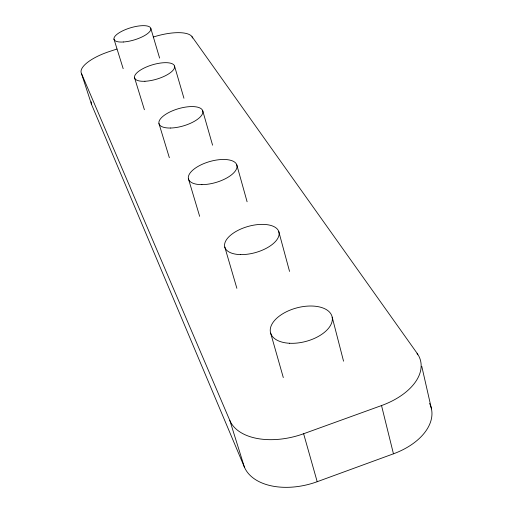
<?xml version="1.0" encoding="UTF-8"?>
<svg xmlns="http://www.w3.org/2000/svg" width="513" height="513" viewBox="0 0 513 513"><rect width="100%" height="100%" fill="white"/><g stroke="black" fill="none" stroke-linecap="round" stroke-linejoin="round"><path stroke-width="0.77" d="M116.913 49.049L109.32 51.55A35.147 12.12 -17.1 0 0 81.368 73.282L91.583 104.524L244.38 467.067A59.155 36.987 -15.7 0 0 317.194 481.707L393.452 453.819A59.014 36.487 -12.8 0 0 429.58 403.462M81.368 73.282L229.85 420.532A60.322 35.775 -15.8 0 0 303.625 433.741L381.525 405.559A60.175 35.288 -13.1 0 0 417.12 353.303L192.035 36.68A35.006 12.049 -16.4 0 0 153.259 37.058M229.85 420.532L244.38 467.067M113.976 39.123L123.171 68.678M134.528 77.694L144.397 109.737M158.953 123.524L169.354 157.728M188.451 178.877L199.66 216.339M150.816 28.42L159.62 58.097M174.542 66.074L183.943 98.265M224.79 247.067L236.878 288.325M202.738 110.821L212.581 145.192M270.659 333.149L283.311 377.581M192.035 36.68L192.413 38M303.625 433.741L317.194 481.707M236.788 164.865L247.099 201.763M278.739 231.44L289.55 271.422M332.18 317.137L343.55 361.19M381.525 405.559L393.452 453.819M431.471 408.874L421.769 366.295M417.114 353.303L417.46 354.81M91.583 104.524A34.743 12.735 -17.2 0 1 91.282 101.76M170.701 128.026A22.796 8.952 -16.4 0 0 202.872 111.494A22.796 8.952 -16.4 0 0 169.066 112.385A22.796 8.952 -16.4 0 0 170.701 128.026M201.91 184.642A25.169 10.908 -16.1 0 0 236.98 165.673A25.169 10.908 -16.1 0 0 199.121 165.814A25.169 10.908 -16.1 0 0 201.91 184.642M240.488 254.602A28.093 13.582 -15.7 0 0 279.014 232.44A28.093 13.582 -15.7 0 0 236.018 231.446A28.093 13.582 -15.7 0 0 240.488 254.602M144.929 81.266A20.841 7.477 -16.6 0 0 174.638 66.639A20.841 7.477 -16.6 0 0 144.108 68.043A20.841 7.477 -16.6 0 0 144.929 81.266M123.293 41.995A19.193 6.336 -16.7 0 0 150.88 28.908A19.193 6.336 -16.7 0 0 123.062 30.652A19.193 6.336 -16.7 0 0 123.293 41.995M289.396 343.255A31.8 17.371 -14.8 0 0 332.097 316.758A31.8 17.371 -14.8 0 0 282.406 313.982A31.8 17.371 -14.8 0 0 289.396 343.255"/></g></svg>
